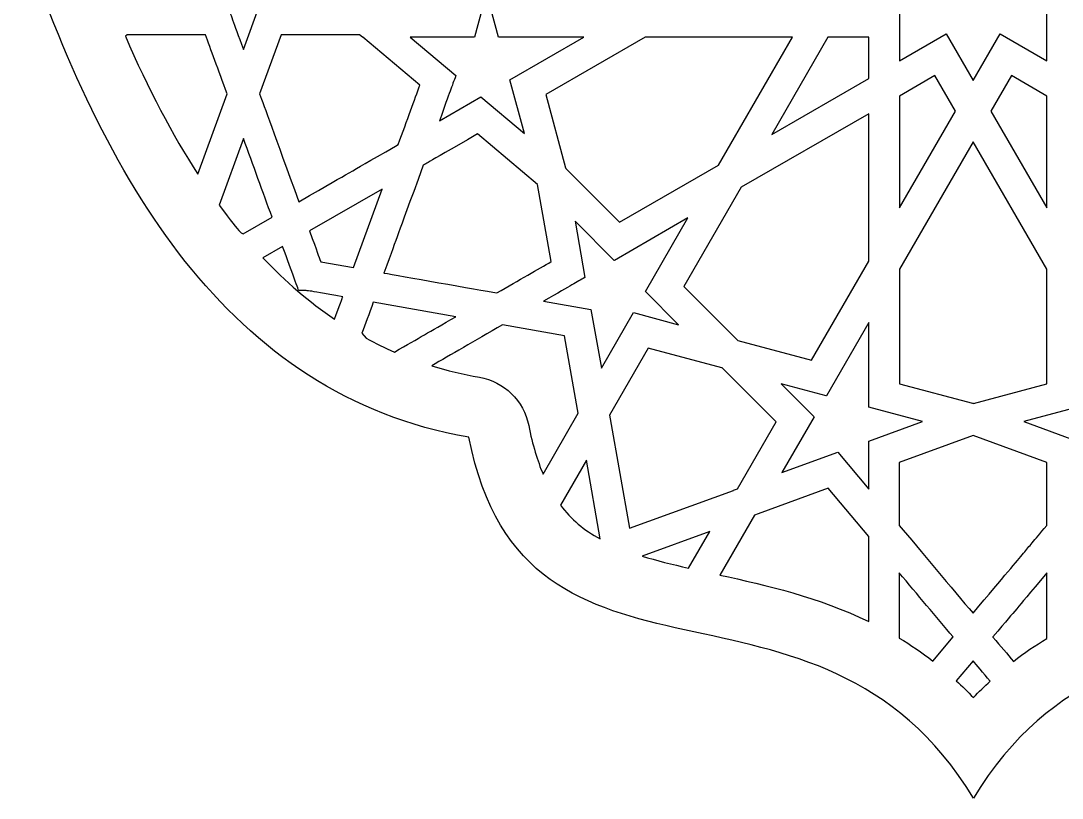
# Model space of a CAD drawing. Header units: millimetres. Extents: x -54 to 54, y -49 to 49.
# Drawn here: x -53.6 to 5.1, y -48.7 to -4.8 of the extents above; entities that cross this region are included whole.
import ezdxf

# ---------------------------------------------------------------- set-up
doc = ezdxf.new("R2010")
doc.units = ezdxf.units.MM
doc.header["$MEASUREMENT"] = 0
doc.layers.add('layer 1', color=7, linetype='Continuous')

msp = doc.modelspace()

# ---------------------------------------------------------------- linework, layer by layer
at = {"layer": 'layer 1', "color": 250}
for points, knots in [([(53.7281, 0.0614), (53.7281, 0.0614), (53.7281, 0.1502), (53.7281, 0.1502), (53.7281, 0.1502), (49.0676, 13.9647), (42.0912, 26.1551), (28.4964, 28.5397), (28.4964, 28.5397), (25.2586, 44.8183), (8.7958, 34.423), (0.0625, 48.8946), (0.0625, 48.8946), (-8.6744, 34.423), (-25.1375, 44.8183), (-28.3752, 28.5397), (-28.3752, 28.5397), (-41.9845, 26.1525), (-48.9615, 13.9386), (-53.6222, 0.1058), (-53.6222, 0.1058), (-48.9615, -13.7269), (-41.9845, -25.9408), (-28.3752, -28.3281), (-28.3752, -28.3281), (-25.1375, -44.6067), (-8.6744, -34.2117), (0.0625, -48.6834), (0.0625, -48.6834), (8.7958, -34.2117), (25.2586, -44.6067), (28.4964, -28.3281), (28.4964, -28.3281), (42.0912, -25.9434), (49.0676, -13.753), (53.7281, 0.0614)], [0, 0, 0, 0, 0.1, 0.1, 0.1, 0.1, 0.2, 0.2, 0.2, 0.2, 0.3, 0.3, 0.3, 0.3, 0.4, 0.4, 0.4, 0.4, 0.5, 0.5, 0.5, 0.5, 0.6, 0.6, 0.6, 0.6, 0.7, 0.7, 0.7, 0.7, 0.8, 0.8, 0.8, 0.8, 1, 1, 1, 1]), ([(-7.1487, -4.0481), (-7.1487, -4.0481), (-5.6275, -1.4111), (-5.6275, -1.4111), (-5.6275, -1.4111), (-5.6275, -1.4111), (-8.2617, 0.1097), (-8.2617, 0.1097), (-8.2617, 0.1097), (-8.2617, 0.1097), (-5.6271, 1.6309), (-5.6271, 1.6309), (-5.6271, 1.6309), (-5.6271, 1.6309), (-7.1487, 4.2668), (-7.1487, 4.2668), (-7.1487, 4.2668), (-7.1487, 4.2668), (-4.1162, 4.2668), (-4.1162, 4.2668), (-4.1162, 4.2668), (-4.1162, 4.2668), (-4.1162, 4.2675), (-4.1162, 4.2675), (-4.1162, 4.2675), (-4.1116, 4.2675), (-4.1084, 4.2675), (-4.1038, 4.2675), (-4.1038, 4.2675), (-4.1038, 4.2675), (-4.1038, 7.3046), (-4.1038, 7.3046), (-4.1038, 7.3046), (-4.1038, 7.3046), (-1.4795, 5.7905), (-1.4795, 5.7905), (-1.4795, 5.7905), (-1.4795, 5.7905), (-1.4764, 5.7958), (-1.4764, 5.7958), (-1.4764, 5.7958), (-1.4764, 5.7958), (-1.4679, 5.7908), (-1.4679, 5.7908), (-1.4679, 5.7908), (-1.4679, 5.7908), (-1.4679, 5.7912), (-1.4679, 5.7912), (-1.4679, 5.7912), (-1.4679, 5.7912), (-1.4675, 5.7908), (-1.4675, 5.7908), (-1.4675, 5.7908), (-1.4675, 5.7908), (0.0476, 8.4144), (0.0476, 8.4144), (0.0476, 8.4144), (0.0476, 8.4144), (1.5625, 5.7905), (1.5625, 5.7905), (1.5625, 5.7905), (1.5625, 5.7905), (1.5716, 5.7958), (1.5716, 5.7958), (1.5716, 5.7958), (1.5716, 5.7958), (1.5741, 5.7908), (1.5741, 5.7908), (1.5741, 5.7908), (1.5741, 5.7908), (1.5748, 5.7912), (1.5748, 5.7912), (1.5748, 5.7912), (1.5748, 5.7912), (1.5748, 5.7908), (1.5748, 5.7908), (1.5748, 5.7908), (1.5748, 5.7908), (4.1991, 7.305), (4.1991, 7.305), (4.1991, 7.305), (4.1991, 7.305), (4.1991, 4.2668), (4.1991, 4.2668), (4.1991, 4.2668), (4.1991, 4.2668), (7.244, 4.2668), (7.244, 4.2668), (7.244, 4.2668), (7.244, 4.2668), (5.7228, 1.6302), (5.7228, 1.6302), (5.7228, 1.6302), (5.7228, 1.6302), (8.357, 0.1093), (8.357, 0.1093), (8.357, 0.1093), (8.357, 0.1093), (5.7224, -1.4118), (5.7224, -1.4118), (5.7224, -1.4118), (5.7224, -1.4118), (7.2436, -4.0481), (7.2436, -4.0481), (7.2436, -4.0481), (6.8612, -4.0481), (4.5808, -4.0481), (4.2108, -4.0481), (4.2108, -4.0481), (4.2108, -4.0481), (4.2108, -4.0485), (4.2108, -4.0485), (4.2108, -4.0485), (4.2108, -4.0485), (4.1991, -4.0485), (4.1991, -4.0485), (4.1991, -4.0485), (4.1991, -4.0485), (4.1991, -7.0856), (4.1991, -7.0856), (4.1991, -7.0856), (4.1991, -7.0856), (1.5748, -5.5714), (1.5748, -5.5714), (1.5748, -5.5714), (1.5748, -5.5714), (1.5748, -5.5718), (1.5748, -5.5718), (1.5748, -5.5718), (1.5748, -5.5718), (1.5741, -5.5714), (1.5741, -5.5714), (1.5741, -5.5714), (1.5741, -5.5714), (1.5713, -5.5767), (1.5713, -5.5767), (1.5713, -5.5767), (1.5713, -5.5767), (1.5625, -5.5718), (1.5625, -5.5718), (1.5625, -5.5718), (1.5625, -5.5718), (0.0476, -8.1954), (0.0476, -8.1954), (0.0476, -8.1954), (0.0476, -8.1954), (-1.4675, -5.5714), (-1.4675, -5.5714), (-1.4675, -5.5714), (-1.4675, -5.5714), (-1.4679, -5.5718), (-1.4679, -5.5718), (-1.4679, -5.5718), (-1.4679, -5.5718), (-1.4679, -5.5714), (-1.4679, -5.5714), (-1.4679, -5.5714), (-1.4679, -5.5714), (-1.4767, -5.5767), (-1.4767, -5.5767), (-1.4767, -5.5767), (-1.4767, -5.5767), (-1.4795, -5.5718), (-1.4795, -5.5718), (-1.4795, -5.5718), (-1.4795, -5.5718), (-4.1038, -7.0859), (-4.1038, -7.0859), (-4.1038, -7.0859), (-4.1038, -7.0859), (-4.1038, -4.0481), (-4.1038, -4.0481), (-4.1038, -4.0481), (-4.4887, -4.0481), (-6.7797, -4.0481), (-7.1487, -4.0481)], [0, 0, 0, 0, 0.0222222, 0.0222222, 0.0222222, 0.0222222, 0.0444444, 0.0444444, 0.0444444, 0.0444444, 0.0666667, 0.0666667, 0.0666667, 0.0666667, 0.0888889, 0.0888889, 0.0888889, 0.0888889, 0.1111111, 0.1111111, 0.1111111, 0.1111111, 0.1333333, 0.1333333, 0.1333333, 0.1333333, 0.1555556, 0.1555556, 0.1555556, 0.1555556, 0.1777778, 0.1777778, 0.1777778, 0.1777778, 0.2, 0.2, 0.2, 0.2, 0.2222222, 0.2222222, 0.2222222, 0.2222222, 0.2444444, 0.2444444, 0.2444444, 0.2444444, 0.2666667, 0.2666667, 0.2666667, 0.2666667, 0.2888889, 0.2888889, 0.2888889, 0.2888889, 0.3111111, 0.3111111, 0.3111111, 0.3111111, 0.3333333, 0.3333333, 0.3333333, 0.3333333, 0.3555556, 0.3555556, 0.3555556, 0.3555556, 0.3777778, 0.3777778, 0.3777778, 0.3777778, 0.4, 0.4, 0.4, 0.4, 0.4222222, 0.4222222, 0.4222222, 0.4222222, 0.4444444, 0.4444444, 0.4444444, 0.4444444, 0.4666667, 0.4666667, 0.4666667, 0.4666667, 0.4888889, 0.4888889, 0.4888889, 0.4888889, 0.5111111, 0.5111111, 0.5111111, 0.5111111, 0.5333333, 0.5333333, 0.5333333, 0.5333333, 0.5555556, 0.5555556, 0.5555556, 0.5555556, 0.5777778, 0.5777778, 0.5777778, 0.5777778, 0.6, 0.6, 0.6, 0.6, 0.6222222, 0.6222222, 0.6222222, 0.6222222, 0.6444444, 0.6444444, 0.6444444, 0.6444444, 0.6666667, 0.6666667, 0.6666667, 0.6666667, 0.6888889, 0.6888889, 0.6888889, 0.6888889, 0.7111111, 0.7111111, 0.7111111, 0.7111111, 0.7333333, 0.7333333, 0.7333333, 0.7333333, 0.7555556, 0.7555556, 0.7555556, 0.7555556, 0.7777778, 0.7777778, 0.7777778, 0.7777778, 0.8, 0.8, 0.8, 0.8, 0.8222222, 0.8222222, 0.8222222, 0.8222222, 0.8444444, 0.8444444, 0.8444444, 0.8444444, 0.8666667, 0.8666667, 0.8666667, 0.8666667, 0.8888889, 0.8888889, 0.8888889, 0.8888889, 0.9111111, 0.9111111, 0.9111111, 0.9111111, 0.9333333, 0.9333333, 0.9333333, 0.9333333, 0.9555556, 0.9555556, 0.9555556, 0.9555556, 1, 1, 1, 1]), ([(-41.0947, -1.9008), (-41.0947, -1.9008), (-40.0369, -1.0128), (-40.0369, -1.0128), (-40.0369, -1.0128), (-40.0369, -1.0128), (-36.5881, -3.906), (-36.5881, -3.906), (-36.5881, -3.906), (-36.5881, -3.906), (-40.1545, -3.9077), (-40.1545, -3.9077), (-40.1545, -3.9077), (-40.1545, -3.9077), (-41.0796, -6.4506), (-41.0796, -6.4506), (-41.0796, -6.4506), (-41.6726, -4.8239), (-41.7964, -4.481), (-42.0042, -3.9077), (-42.0042, -3.9077), (-42.0042, -3.9077), (-45.6001, -3.906), (-45.6001, -3.906), (-45.6001, -3.906), (-45.6001, -3.906), (-42.1525, -1.0128), (-42.1525, -1.0128), (-42.1525, -1.0128), (-42.1525, -1.0128), (-41.0947, -1.9008), (-41.0947, -1.9008)], [0, 0, 0, 0, 0.1111111, 0.1111111, 0.1111111, 0.1111111, 0.2222222, 0.2222222, 0.2222222, 0.2222222, 0.3333333, 0.3333333, 0.3333333, 0.3333333, 0.4444444, 0.4444444, 0.4444444, 0.4444444, 0.5555556, 0.5555556, 0.5555556, 0.5555556, 0.6666667, 0.6666667, 0.6666667, 0.6666667, 0.7777778, 0.7777778, 0.7777778, 0.7777778, 1, 1, 1, 1]), ([(-25.243, -11.194), (-25.243, -11.194), (-27.706, -9.1285), (-27.706, -9.1285), (-27.706, -9.1285), (-27.706, -9.1285), (-30.0324, -10.4708), (-30.0324, -10.4708), (-30.0324, -10.4708), (-29.4163, -8.7796), (-29.3454, -8.5817), (-29.1086, -7.9259), (-29.1086, -7.9259), (-29.1086, -7.9259), (-31.6801, -5.7676), (-31.6801, -5.7676), (-31.6801, -5.7676), (-31.6801, -5.7676), (-28.0523, -5.7676), (-28.0523, -5.7676), (-28.0523, -5.7676), (-28.0523, -5.7676), (-27.3748, -3.2378), (-27.3748, -3.2378), (-27.3748, -3.2378), (-27.3748, -3.2378), (-26.6972, -5.7683), (-26.6972, -5.7683), (-26.6972, -5.7683), (-26.6972, -5.7683), (-21.8944, -5.7683), (-21.8944, -5.7683), (-21.8944, -5.7683), (-21.8944, -5.7683), (-26.0541, -8.1696), (-26.0541, -8.1696), (-26.0541, -8.1696), (-26.0541, -8.1696), (-25.243, -11.194), (-25.243, -11.194)], [0, 0, 0, 0, 0.0909091, 0.0909091, 0.0909091, 0.0909091, 0.1818182, 0.1818182, 0.1818182, 0.1818182, 0.2727273, 0.2727273, 0.2727273, 0.2727273, 0.3636364, 0.3636364, 0.3636364, 0.3636364, 0.4545455, 0.4545455, 0.4545455, 0.4545455, 0.5454545, 0.5454545, 0.5454545, 0.5454545, 0.6363636, 0.6363636, 0.6363636, 0.6363636, 0.7272727, 0.7272727, 0.7272727, 0.7272727, 0.8181818, 0.8181818, 0.8181818, 0.8181818, 1, 1, 1, 1]), ([(-47.7301, -5.7055), (-47.7301, -5.7055), (-47.6344, -5.6251), (-47.6344, -5.6251), (-47.6344, -5.6251), (-47.6344, -5.6251), (-43.2098, -5.6272), (-43.2098, -5.6272), (-43.2098, -5.6272), (-42.9294, -6.3973), (-42.4963, -7.5861), (-41.9939, -8.9641), (-41.9939, -8.9641), (-41.9939, -8.9641), (-43.6409, -13.4892), (-43.6409, -13.4892), (-43.6409, -13.4892), (-45.0882, -11.255), (-46.4461, -8.6716), (-47.7301, -5.7055)], [0, 0, 0, 0, 0.1666667, 0.1666667, 0.1666667, 0.1666667, 0.3333333, 0.3333333, 0.3333333, 0.3333333, 0.5, 0.5, 0.5, 0.5, 0.6666667, 0.6666667, 0.6666667, 0.6666667, 1, 1, 1, 1]), ([(-40.1633, -8.9634), (-40.1633, -8.9634), (-40.1633, -8.963), (-40.1633, -8.963), (-40.1633, -8.963), (-40.1633, -8.963), (-38.95, -5.6272), (-38.95, -5.6272), (-38.95, -5.6272), (-38.95, -5.6272), (-34.539, -5.6251), (-34.539, -5.6251), (-34.539, -5.6251), (-34.539, -5.6251), (-34.3694, -5.7676), (-34.3694, -5.7676), (-34.3694, -5.7676), (-34.3694, -5.7676), (-34.3556, -5.7676), (-34.3556, -5.7676), (-34.3556, -5.7676), (-34.3556, -5.7676), (-31.1346, -8.4706), (-31.1346, -8.4706), (-31.1346, -8.4706), (-31.4147, -9.2417), (-31.8481, -10.4309), (-32.3512, -11.81), (-32.3512, -11.81), (-32.3512, -11.81), (-32.5097, -11.9024), (-32.5097, -11.9024), (-32.5097, -11.9024), (-32.5097, -11.9024), (-32.5097, -11.9024), (-32.5097, -11.9024), (-32.5097, -11.9024), (-35.6927, -13.74), (-34.4683, -13.033), (-37.9511, -15.0439), (-37.9511, -15.0439), (-39.3365, -11.2385), (-39.9194, -9.6347), (-40.1636, -8.9637), (-40.1636, -8.9637), (-40.1636, -8.9637), (-40.1633, -8.9634), (-40.1633, -8.9634)], [0, 0, 0, 0, 0.0769231, 0.0769231, 0.0769231, 0.0769231, 0.1538462, 0.1538462, 0.1538462, 0.1538462, 0.2307692, 0.2307692, 0.2307692, 0.2307692, 0.3076923, 0.3076923, 0.3076923, 0.3076923, 0.3846154, 0.3846154, 0.3846154, 0.3846154, 0.4615385, 0.4615385, 0.4615385, 0.4615385, 0.5384615, 0.5384615, 0.5384615, 0.5384615, 0.6153846, 0.6153846, 0.6153846, 0.6153846, 0.6923077, 0.6923077, 0.6923077, 0.6923077, 0.7692308, 0.7692308, 0.7692308, 0.7692308, 0.8461538, 0.8461538, 0.8461538, 0.8461538, 1, 1, 1, 1]), ([(-24.0389, -8.9987), (-24.0389, -8.9987), (-18.4434, -5.7683), (-18.4434, -5.7683), (-18.4434, -5.7683), (-18.4434, -5.7683), (-10.1395, -5.7683), (-10.1395, -5.7683), (-10.1395, -5.7683), (-10.1395, -5.7683), (-14.297, -12.9702), (-14.297, -12.9702), (-14.297, -12.9702), (-14.297, -12.9702), (-19.8854, -16.1964), (-19.8854, -16.1964), (-19.8854, -16.1964), (-19.8854, -16.1964), (-22.9099, -13.1703), (-22.9099, -13.1703), (-22.9099, -13.1703), (-22.9099, -13.1703), (-22.9138, -13.1473), (-22.9138, -13.1473), (-22.9138, -13.1473), (-22.9138, -13.1473), (-22.9297, -13.1339), (-22.9297, -13.1339), (-22.9297, -13.1339), (-22.9297, -13.1339), (-24.0389, -8.9987), (-24.0389, -8.9987)], [0, 0, 0, 0, 0.1111111, 0.1111111, 0.1111111, 0.1111111, 0.2222222, 0.2222222, 0.2222222, 0.2222222, 0.3333333, 0.3333333, 0.3333333, 0.3333333, 0.4444444, 0.4444444, 0.4444444, 0.4444444, 0.5555556, 0.5555556, 0.5555556, 0.5555556, 0.6666667, 0.6666667, 0.6666667, 0.6666667, 0.7777778, 0.7777778, 0.7777778, 0.7777778, 1, 1, 1, 1]), ([(-11.3005, -11.2406), (-11.3005, -11.2406), (-8.1414, -5.7683), (-8.1414, -5.7683), (-8.1414, -5.7683), (-8.1414, -5.7683), (-5.836, -5.7683), (-5.836, -5.7683), (-5.836, -5.7683), (-5.836, -5.7683), (-5.836, -8.0857), (-5.836, -8.0857), (-5.836, -8.0857), (-5.836, -8.0857), (-11.3005, -11.2406), (-11.3005, -11.2406)], [0, 0, 0, 0, 0.2, 0.2, 0.2, 0.2, 0.4, 0.4, 0.4, 0.4, 0.6, 0.6, 0.6, 0.6, 1, 1, 1, 1]), ([(-0.9514, -9.9258), (-0.9514, -9.9258), (-4.1038, -15.3863), (-4.1038, -15.3863), (-4.1038, -15.3863), (-4.1038, -15.3863), (-4.1038, -9.0784), (-4.1038, -9.0784), (-4.1038, -9.0784), (-4.1038, -9.0784), (-2.1064, -7.9255), (-2.1064, -7.9255), (-2.1064, -7.9255), (-2.1064, -7.9255), (-0.9514, -9.9258), (-0.9514, -9.9258)], [0, 0, 0, 0, 0.2, 0.2, 0.2, 0.2, 0.4, 0.4, 0.4, 0.4, 0.6, 0.6, 0.6, 0.6, 1, 1, 1, 1]), ([(4.1991, -9.0788), (4.1991, -9.0788), (4.1991, -15.3861), (4.1991, -15.3861), (4.1991, -15.3861), (4.1991, -15.3861), (1.0467, -9.9254), (1.0467, -9.9254), (1.0467, -9.9254), (1.0467, -9.9254), (2.2014, -7.9259), (2.2014, -7.9259), (2.2014, -7.9259), (2.2014, -7.9259), (4.1991, -9.0788), (4.1991, -9.0788)], [0, 0, 0, 0, 0.2, 0.2, 0.2, 0.2, 0.4, 0.4, 0.4, 0.4, 0.6, 0.6, 0.6, 0.6, 1, 1, 1, 1]), ([(-13.0259, -14.229), (-13.0259, -14.229), (-5.836, -10.0782), (-5.836, -10.0782), (-5.836, -10.0782), (-5.836, -10.0782), (-5.836, -18.3868), (-5.836, -18.3868), (-5.836, -18.3868), (-5.836, -18.3868), (-9.065, -23.9801), (-9.065, -23.9801), (-9.065, -23.9801), (-9.065, -23.9801), (-13.2126, -22.8677), (-13.2126, -22.8677), (-13.2126, -22.8677), (-13.2126, -22.8677), (-16.2567, -19.825), (-16.2567, -19.825), (-16.2567, -19.825), (-16.2567, -19.825), (-13.0259, -14.229), (-13.0259, -14.229)], [0, 0, 0, 0, 0.1428571, 0.1428571, 0.1428571, 0.1428571, 0.2857143, 0.2857143, 0.2857143, 0.2857143, 0.4285714, 0.4285714, 0.4285714, 0.4285714, 0.5714286, 0.5714286, 0.5714286, 0.5714286, 0.7142857, 0.7142857, 0.7142857, 0.7142857, 1, 1, 1, 1]), ([(-41.2489, -16.7651), (-41.4707, -16.4969), (-41.7463, -16.1844), (-42.4443, -15.2298), (-42.4443, -15.2298), (-42.4443, -15.2298), (-41.0789, -11.4787), (-41.0789, -11.4787), (-41.0789, -11.4787), (-40.5347, -12.9748), (-39.9698, -14.5263), (-39.4637, -15.9166), (-39.4637, -15.9166), (-39.4637, -15.9166), (-41.0916, -16.8558), (-41.0916, -16.8558), (-41.0916, -16.8558), (-41.1416, -16.8268), (-41.1967, -16.795), (-41.2489, -16.7651)], [0, 0, 0, 0, 0.1666667, 0.1666667, 0.1666667, 0.1666667, 0.3333333, 0.3333333, 0.3333333, 0.3333333, 0.5, 0.5, 0.5, 0.5, 0.6666667, 0.6666667, 0.6666667, 0.6666667, 1, 1, 1, 1]), ([(-33.1593, -19.0627), (-32.2389, -16.5329), (-32.611, -17.5557), (-30.9478, -12.9851), (-30.9478, -12.9851), (-30.7327, -12.8598), (-31.1425, -13.0965), (-27.8889, -11.2194), (-27.8889, -11.2194), (-27.8889, -11.2194), (-24.4989, -14.0625), (-24.4989, -14.0625), (-24.4989, -14.0625), (-24.4989, -14.0625), (-23.7312, -18.42), (-23.7312, -18.42), (-23.7312, -18.42), (-24.4385, -18.8284), (-25.5295, -19.4578), (-26.793, -20.187), (-26.793, -20.187), (-27.8282, -20.0043), (-32.3529, -19.2056), (-33.1586, -19.0631), (-33.1586, -19.0631), (-33.1586, -19.0631), (-33.1585, -19.0627), (-33.1585, -19.0627), (-33.1585, -19.0627), (-33.1585, -19.0627), (-33.1593, -19.0627), (-33.1593, -19.0627)], [0, 0, 0, 0, 0.1111111, 0.1111111, 0.1111111, 0.1111111, 0.2222222, 0.2222222, 0.2222222, 0.2222222, 0.3333333, 0.3333333, 0.3333333, 0.3333333, 0.4444444, 0.4444444, 0.4444444, 0.4444444, 0.5555556, 0.5555556, 0.5555556, 0.5555556, 0.6666667, 0.6666667, 0.6666667, 0.6666667, 0.7777778, 0.7777778, 0.7777778, 0.7777778, 1, 1, 1, 1]), ([(-4.1038, -18.8472), (-4.1038, -18.8472), (0.0476, -11.6561), (0.0476, -11.6561), (0.0476, -11.6561), (0.0476, -11.6561), (4.1991, -18.8476), (4.1991, -18.8476), (4.1991, -18.8476), (4.1991, -18.8476), (4.1991, -25.3097), (4.1991, -25.3097), (4.1991, -25.3097), (4.1991, -25.3097), (0.0752, -26.4138), (0.0752, -26.4138), (0.0752, -26.4138), (0.0752, -26.4138), (0.0402, -26.4012), (0.0402, -26.4012), (0.0402, -26.4012), (0.0402, -26.4012), (0.0124, -26.4115), (0.0124, -26.4115), (0.0124, -26.4115), (0.0124, -26.4115), (-4.1038, -25.3091), (-4.1038, -25.3091), (-4.1038, -25.3091), (-4.1038, -25.3091), (-4.1038, -18.8472), (-4.1038, -18.8472)], [0, 0, 0, 0, 0.1111111, 0.1111111, 0.1111111, 0.1111111, 0.2222222, 0.2222222, 0.2222222, 0.2222222, 0.3333333, 0.3333333, 0.3333333, 0.3333333, 0.4444444, 0.4444444, 0.4444444, 0.4444444, 0.5555556, 0.5555556, 0.5555556, 0.5555556, 0.6666667, 0.6666667, 0.6666667, 0.6666667, 0.7777778, 0.7777778, 0.7777778, 0.7777778, 1, 1, 1, 1]), ([(-36.7181, -18.4354), (-36.8575, -18.0507), (-36.8905, -17.9614), (-37.3539, -16.685), (-37.3539, -16.685), (-37.3539, -16.685), (-37.3536, -16.6846), (-37.3536, -16.6846), (-37.3536, -16.6846), (-37.3536, -16.6846), (-37.3536, -16.6846), (-37.3536, -16.6846), (-37.3536, -16.6846), (-37.3536, -16.6846), (-33.2655, -14.3246), (-33.2655, -14.3246), (-33.2655, -14.3246), (-33.2655, -14.3246), (-34.8792, -18.7597), (-34.8792, -18.7597), (-34.8792, -18.7597), (-34.8792, -18.7597), (-36.7181, -18.4354), (-36.7181, -18.4354)], [0, 0, 0, 0, 0.1428571, 0.1428571, 0.1428571, 0.1428571, 0.2857143, 0.2857143, 0.2857143, 0.2857143, 0.4285714, 0.4285714, 0.4285714, 0.4285714, 0.5714286, 0.5714286, 0.5714286, 0.5714286, 0.7142857, 0.7142857, 0.7142857, 0.7142857, 1, 1, 1, 1]), ([(-21.4895, -21.1219), (-21.4895, -21.1219), (-24.1574, -20.6516), (-24.1574, -20.6516), (-24.1574, -20.6516), (-22.4703, -19.678), (-22.3638, -19.6158), (-21.8287, -19.3065), (-21.8287, -19.3065), (-21.8287, -19.3065), (-22.3866, -16.1392), (-22.3866, -16.1392), (-22.3866, -16.1392), (-22.3866, -16.1392), (-20.1769, -18.3504), (-20.1769, -18.3504), (-20.1769, -18.3504), (-20.1769, -18.3504), (-20.1692, -18.3458), (-20.1692, -18.3458), (-20.1692, -18.3458), (-20.1692, -18.3458), (-20.1651, -18.3501), (-20.1651, -18.3501), (-20.1651, -18.3501), (-20.1651, -18.3501), (-20.1648, -18.3497), (-20.1648, -18.3497), (-20.1648, -18.3497), (-20.1648, -18.3497), (-20.1645, -18.3501), (-20.1645, -18.3501), (-20.1645, -18.3501), (-20.1645, -18.3501), (-16.0224, -15.9587), (-16.0224, -15.9587), (-16.0224, -15.9587), (-16.0224, -15.9587), (-18.4183, -20.1091), (-18.4183, -20.1091), (-18.4183, -20.1091), (-18.4183, -20.1091), (-16.5495, -21.9767), (-16.5495, -21.9767), (-16.5495, -21.9767), (-16.5495, -21.9767), (-19.0897, -21.2954), (-19.0897, -21.2954), (-19.0897, -21.2954), (-19.0897, -21.2954), (-20.904, -24.438), (-20.904, -24.438), (-20.904, -24.438), (-20.904, -24.438), (-21.4895, -21.1219), (-21.4895, -21.1219)], [0, 0, 0, 0, 0.0666667, 0.0666667, 0.0666667, 0.0666667, 0.1333333, 0.1333333, 0.1333333, 0.1333333, 0.2, 0.2, 0.2, 0.2, 0.2666667, 0.2666667, 0.2666667, 0.2666667, 0.3333333, 0.3333333, 0.3333333, 0.3333333, 0.4, 0.4, 0.4, 0.4, 0.4666667, 0.4666667, 0.4666667, 0.4666667, 0.5333333, 0.5333333, 0.5333333, 0.5333333, 0.6, 0.6, 0.6, 0.6, 0.6666667, 0.6666667, 0.6666667, 0.6666667, 0.7333333, 0.7333333, 0.7333333, 0.7333333, 0.8, 0.8, 0.8, 0.8, 0.8666667, 0.8666667, 0.8666667, 0.8666667, 1, 1, 1, 1]), ([(-35.938, -21.6666), (-37.3616, -20.7074), (-38.7074, -19.5541), (-39.9831, -18.202), (-39.9831, -18.202), (-39.9831, -18.202), (-38.8668, -17.5577), (-38.8668, -17.5577), (-38.8668, -17.5577), (-38.5046, -18.5548), (-37.9655, -20.0396), (-37.9594, -20.0565), (-37.9594, -20.0565), (-37.2795, -20.0565), (-37.7714, -19.9962), (-35.4768, -20.4005), (-35.4768, -20.4005), (-35.4768, -20.4005), (-35.6704, -20.9313), (-35.938, -21.6666)], [0, 0, 0, 0, 0.1666667, 0.1666667, 0.1666667, 0.1666667, 0.3333333, 0.3333333, 0.3333333, 0.3333333, 0.5, 0.5, 0.5, 0.5, 0.6666667, 0.6666667, 0.6666667, 0.6666667, 1, 1, 1, 1]), ([(-34.1542, -22.7447), (-34.1542, -22.7447), (-34.3954, -22.4571), (-34.3954, -22.4571), (-34.3954, -22.4571), (-34.2143, -21.9593), (-33.9976, -21.3646), (-33.7568, -20.7038), (-33.7568, -20.7038), (-33.7568, -20.7038), (-29.1088, -21.5247), (-29.1088, -21.5247), (-29.1088, -21.5247), (-30.7218, -22.4557), (-31.06, -22.6508), (-32.5641, -23.5187), (-32.5641, -23.5187), (-33.1047, -23.2851), (-33.6337, -23.0251), (-34.1542, -22.7447)], [0, 0, 0, 0, 0.1666667, 0.1666667, 0.1666667, 0.1666667, 0.3333333, 0.3333333, 0.3333333, 0.3333333, 0.5, 0.5, 0.5, 0.5, 0.6666667, 0.6666667, 0.6666667, 0.6666667, 1, 1, 1, 1]), ([(-25.0016, -27.6571), (-25.2786, -26.2647), (-26.3825, -25.1855), (-27.7809, -24.9403), (-27.7809, -24.9403), (-28.7012, -24.7788), (-29.5928, -24.5597), (-30.4615, -24.2912), (-30.4615, -24.2912), (-29.4189, -23.6897), (-28.0893, -22.9225), (-26.4751, -21.9896), (-26.4751, -21.9896), (-26.4751, -21.9896), (-22.9738, -22.6067), (-22.9738, -22.6067), (-22.9738, -22.6067), (-22.9738, -22.6067), (-22.2414, -26.7544), (-22.2414, -26.7544), (-22.2414, -26.7544), (-22.2414, -26.7544), (-22.2483, -26.7663), (-22.2483, -26.7663), (-22.2483, -26.7663), (-22.2483, -26.7663), (-22.2113, -26.9758), (-22.2113, -26.9758), (-22.2113, -26.9758), (-22.2113, -26.9758), (-24.1914, -30.4027), (-24.1914, -30.4027), (-24.1914, -30.4027), (-24.5048, -29.658), (-24.7828, -28.7578), (-25.0016, -27.6571)], [0, 0, 0, 0, 0.1, 0.1, 0.1, 0.1, 0.2, 0.2, 0.2, 0.2, 0.3, 0.3, 0.3, 0.3, 0.4, 0.4, 0.4, 0.4, 0.5, 0.5, 0.5, 0.5, 0.6, 0.6, 0.6, 0.6, 0.7, 0.7, 0.7, 0.7, 0.8, 0.8, 0.8, 0.8, 1, 1, 1, 1]), ([(-5.837, -31.2462), (-5.837, -31.2462), (-7.5752, -29.1747), (-7.5752, -29.1747), (-7.5752, -29.1747), (-7.5752, -29.1747), (-10.7269, -30.3206), (-10.7269, -30.3206), (-10.7269, -30.3206), (-10.7269, -30.3206), (-8.9097, -27.1731), (-8.9097, -27.1731), (-8.9097, -27.1731), (-8.9097, -27.1731), (-10.7784, -25.3048), (-10.7784, -25.3048), (-10.7784, -25.3048), (-10.7784, -25.3048), (-8.2373, -25.9864), (-8.2373, -25.9864), (-8.2373, -25.9864), (-8.2373, -25.9864), (-8.2356, -25.9835), (-8.2356, -25.9835), (-8.2356, -25.9835), (-8.2356, -25.9835), (-8.2257, -25.9859), (-8.2257, -25.9859), (-8.2257, -25.9859), (-8.2257, -25.9859), (-8.2253, -25.9859), (-8.2253, -25.9859), (-8.2253, -25.9859), (-8.2253, -25.9859), (-5.836, -21.8476), (-5.836, -21.8476), (-5.836, -21.8476), (-5.836, -21.8476), (-5.836, -26.6291), (-5.836, -26.6291), (-5.836, -26.6291), (-5.836, -26.6291), (-2.8102, -27.4394), (-2.8102, -27.4394), (-2.8102, -27.4394), (-2.8102, -27.4394), (-5.837, -28.5418), (-5.837, -28.5418), (-5.837, -28.5418), (-5.837, -28.8801), (-5.837, -30.9076), (-5.837, -31.2462)], [0, 0, 0, 0, 0.0714286, 0.0714286, 0.0714286, 0.0714286, 0.1428571, 0.1428571, 0.1428571, 0.1428571, 0.2142857, 0.2142857, 0.2142857, 0.2142857, 0.2857143, 0.2857143, 0.2857143, 0.2857143, 0.3571429, 0.3571429, 0.3571429, 0.3571429, 0.4285714, 0.4285714, 0.4285714, 0.4285714, 0.5, 0.5, 0.5, 0.5, 0.5714286, 0.5714286, 0.5714286, 0.5714286, 0.6428571, 0.6428571, 0.6428571, 0.6428571, 0.7142857, 0.7142857, 0.7142857, 0.7142857, 0.7857143, 0.7857143, 0.7857143, 0.7857143, 0.8571429, 0.8571429, 0.8571429, 0.8571429, 1, 1, 1, 1]), ([(10.8271, -30.3265), (10.8271, -30.3265), (7.6581, -29.1747), (7.6581, -29.1747), (7.6581, -29.1747), (7.6581, -29.1747), (5.9179, -31.2487), (5.9179, -31.2487), (5.9179, -31.2487), (5.9179, -30.9097), (5.9179, -28.8805), (5.9179, -28.5418), (5.9179, -28.5418), (5.9179, -28.5418), (2.8967, -27.4412), (2.8967, -27.4412), (2.8967, -27.4412), (2.8967, -27.4412), (5.9313, -26.6287), (5.9313, -26.6287), (5.9313, -26.6287), (5.9313, -26.6287), (5.9313, -21.8479), (5.9313, -21.8479), (5.9313, -21.8479), (5.9313, -21.8479), (8.3203, -25.9864), (8.3203, -25.9864), (8.3203, -25.9864), (8.3203, -25.9864), (8.3309, -25.9835), (8.3309, -25.9835), (8.3309, -25.9835), (8.3309, -25.9835), (8.3319, -25.9859), (8.3319, -25.9859), (8.3319, -25.9859), (8.3319, -25.9859), (8.3326, -25.9859), (8.3326, -25.9859), (8.3326, -25.9859), (8.3326, -25.9859), (8.3326, -25.9859), (8.3326, -25.9859), (8.3326, -25.9859), (8.3326, -25.9859), (10.8695, -25.3055), (10.8695, -25.3055), (10.8695, -25.3055), (10.8695, -25.3055), (9.0043, -27.1698), (9.0043, -27.1698), (9.0043, -27.1698), (9.0043, -27.1698), (10.8271, -30.3265), (10.8271, -30.3265)], [0, 0, 0, 0, 0.0666667, 0.0666667, 0.0666667, 0.0666667, 0.1333333, 0.1333333, 0.1333333, 0.1333333, 0.2, 0.2, 0.2, 0.2, 0.2666667, 0.2666667, 0.2666667, 0.2666667, 0.3333333, 0.3333333, 0.3333333, 0.3333333, 0.4, 0.4, 0.4, 0.4, 0.4666667, 0.4666667, 0.4666667, 0.4666667, 0.5333333, 0.5333333, 0.5333333, 0.5333333, 0.6, 0.6, 0.6, 0.6, 0.6666667, 0.6666667, 0.6666667, 0.6666667, 0.7333333, 0.7333333, 0.7333333, 0.7333333, 0.8, 0.8, 0.8, 0.8, 0.8666667, 0.8666667, 0.8666667, 0.8666667, 1, 1, 1, 1]), ([(-20.4089, -27.2937), (-20.4089, -27.2937), (-20.4018, -27.2813), (-20.4018, -27.2813), (-20.4018, -27.2813), (-20.4018, -27.2813), (-20.4388, -27.0719), (-20.4388, -27.0719), (-20.4388, -27.0719), (-20.4388, -27.0719), (-18.2601, -23.2985), (-18.2601, -23.2985), (-18.2601, -23.2985), (-18.2601, -23.2985), (-14.115, -24.4098), (-14.115, -24.4098), (-14.115, -24.4098), (-14.115, -24.4098), (-14.115, -24.4102), (-14.115, -24.4102), (-14.115, -24.4102), (-14.115, -24.4102), (-14.1026, -24.4133), (-14.1026, -24.4133), (-14.1026, -24.4133), (-14.1026, -24.4133), (-11.0589, -27.456), (-11.0589, -27.456), (-11.0589, -27.456), (-11.0589, -27.456), (-13.2404, -31.2342), (-13.2404, -31.2342), (-13.2404, -31.2342), (-13.2404, -31.2342), (-13.4553, -31.3126), (-13.4553, -31.3126), (-13.4553, -31.3126), (-13.4553, -31.3126), (-13.4595, -31.3199), (-13.4595, -31.3199), (-13.4595, -31.3199), (-13.4595, -31.3199), (-19.3231, -33.4546), (-19.3231, -33.4546), (-19.3231, -33.4546), (-19.3231, -33.4546), (-20.4089, -27.2937), (-20.4089, -27.2937)], [0, 0, 0, 0, 0.0769231, 0.0769231, 0.0769231, 0.0769231, 0.1538462, 0.1538462, 0.1538462, 0.1538462, 0.2307692, 0.2307692, 0.2307692, 0.2307692, 0.3076923, 0.3076923, 0.3076923, 0.3076923, 0.3846154, 0.3846154, 0.3846154, 0.3846154, 0.4615385, 0.4615385, 0.4615385, 0.4615385, 0.5384615, 0.5384615, 0.5384615, 0.5384615, 0.6153846, 0.6153846, 0.6153846, 0.6153846, 0.6923077, 0.6923077, 0.6923077, 0.6923077, 0.7692308, 0.7692308, 0.7692308, 0.7692308, 0.8461538, 0.8461538, 0.8461538, 0.8461538, 1, 1, 1, 1]), ([(4.1981, -33.298), (2.5739, -35.2351), (3.707, -33.8836), (0.042, -38.2538), (0.042, -38.2538), (-1.0823, -36.9161), (-2.9884, -34.6424), (-4.1172, -33.2959), (-4.1172, -33.2959), (-4.1172, -33.0048), (-4.1172, -30.3929), (-4.1172, -29.7455), (-4.1172, -29.7455), (-4.1172, -29.7455), (0.0402, -28.2315), (0.0402, -28.2315), (0.0402, -28.2315), (0.0402, -28.2315), (4.1981, -29.7455), (4.1981, -29.7455), (4.1981, -29.7455), (4.1981, -30.0567), (4.1981, -32.6464), (4.1981, -33.298)], [0, 0, 0, 0, 0.1428571, 0.1428571, 0.1428571, 0.1428571, 0.2857143, 0.2857143, 0.2857143, 0.2857143, 0.4285714, 0.4285714, 0.4285714, 0.4285714, 0.5714286, 0.5714286, 0.5714286, 0.5714286, 0.7142857, 0.7142857, 0.7142857, 0.7142857, 1, 1, 1, 1]), ([(-20.9766, -34.0564), (-21.886, -33.5548), (-22.6048, -32.9682), (-23.2143, -32.149), (-23.2143, -32.149), (-23.2143, -32.149), (-21.7471, -29.6096), (-21.7471, -29.6096), (-21.7471, -29.6096), (-21.7471, -29.6096), (-20.9642, -34.0519), (-20.9642, -34.0519), (-20.9642, -34.0519), (-20.9642, -34.0519), (-20.9766, -34.0564), (-20.9766, -34.0564)], [0, 0, 0, 0, 0.2, 0.2, 0.2, 0.2, 0.4, 0.4, 0.4, 0.4, 0.6, 0.6, 0.6, 0.6, 1, 1, 1, 1]), ([(-5.837, -38.7181), (-8.6833, -37.3415), (-11.5958, -36.674), (-14.2296, -36.098), (-14.2296, -36.098), (-14.2296, -36.098), (-12.2826, -32.722), (-12.2826, -32.722), (-12.2826, -32.722), (-12.2826, -32.722), (-12.0682, -32.6435), (-12.0682, -32.6435), (-12.0682, -32.6435), (-12.0682, -32.6435), (-12.0639, -32.6365), (-12.0639, -32.6365), (-12.0639, -32.6365), (-12.0639, -32.6365), (-8.1188, -31.2021), (-8.1188, -31.2021), (-8.1188, -31.2021), (-8.1188, -31.2021), (-5.837, -33.9217), (-5.837, -33.9217), (-5.837, -33.9217), (-5.837, -34.4809), (-5.837, -36.9666), (-5.837, -38.7181)], [0, 0, 0, 0, 0.125, 0.125, 0.125, 0.125, 0.25, 0.25, 0.25, 0.25, 0.375, 0.375, 0.375, 0.375, 0.5, 0.5, 0.5, 0.5, 0.625, 0.625, 0.625, 0.625, 0.75, 0.75, 0.75, 0.75, 1, 1, 1, 1]), ([(-15.9903, -35.7092), (-16.9213, -35.4979), (-17.799, -35.2803), (-18.6136, -35.0266), (-18.6136, -35.0266), (-18.6136, -35.0266), (-14.7951, -33.6367), (-14.7951, -33.6367), (-14.7951, -33.6367), (-14.7951, -33.6367), (-15.9903, -35.7092), (-15.9903, -35.7092)], [0, 0, 0, 0, 0.25, 0.25, 0.25, 0.25, 0.5, 0.5, 0.5, 0.5, 1, 1, 1, 1]), ([(-2.2182, -40.9462), (-2.8416, -40.4654), (-3.4755, -40.0357), (-4.1172, -39.6493), (-4.1172, -39.6493), (-4.1172, -39.6493), (-4.1172, -35.9727), (-4.1172, -35.9727), (-4.1172, -35.9727), (-3.0935, -37.1937), (-2.0341, -38.4564), (-1.0805, -39.5916), (-1.0805, -39.5916), (-1.0805, -39.5916), (-2.2182, -40.9462), (-2.2182, -40.9462)], [0, 0, 0, 0, 0.2, 0.2, 0.2, 0.2, 0.4, 0.4, 0.4, 0.4, 0.6, 0.6, 0.6, 0.6, 1, 1, 1, 1]), ([(4.1981, -39.6749), (3.5624, -40.06), (2.9337, -40.4876), (2.3164, -40.9659), (2.3164, -40.9659), (1.9848, -40.5708), (1.5956, -40.1066), (1.1649, -39.5923), (1.1649, -39.5923), (1.1649, -39.5923), (1.166, -39.5912), (1.166, -39.5912), (1.166, -39.5912), (1.166, -39.5912), (1.1656, -39.5909), (1.1656, -39.5909), (1.1656, -39.5909), (2.7732, -37.6739), (2.1125, -38.4616), (4.1981, -35.9745), (4.1981, -35.9745), (4.1981, -35.9745), (4.1981, -39.6749), (4.1981, -39.6749)], [0, 0, 0, 0, 0.1428571, 0.1428571, 0.1428571, 0.1428571, 0.2857143, 0.2857143, 0.2857143, 0.2857143, 0.4285714, 0.4285714, 0.4285714, 0.4285714, 0.5714286, 0.5714286, 0.5714286, 0.5714286, 0.7142857, 0.7142857, 0.7142857, 0.7142857, 1, 1, 1, 1]), ([(0.0621, -43.0068), (-0.2554, -42.6721), (-0.5778, -42.3566), (-0.9045, -42.0561), (-0.9045, -42.0561), (-0.9045, -42.0561), (0.0417, -40.9297), (0.0417, -40.9297), (0.0417, -40.9297), (0.2195, -41.142), (0.6262, -41.6267), (1.004, -42.078), (1.004, -42.078), (0.6862, -42.3722), (0.3715, -42.6801), (0.0621, -43.0068)], [0, 0, 0, 0, 0.2, 0.2, 0.2, 0.2, 0.4, 0.4, 0.4, 0.4, 0.6, 0.6, 0.6, 0.6, 1, 1, 1, 1])]:
    msp.add_open_spline(points, degree=3, knots=knots, dxfattribs=at)

doc.saveas('drawing.dxf')
